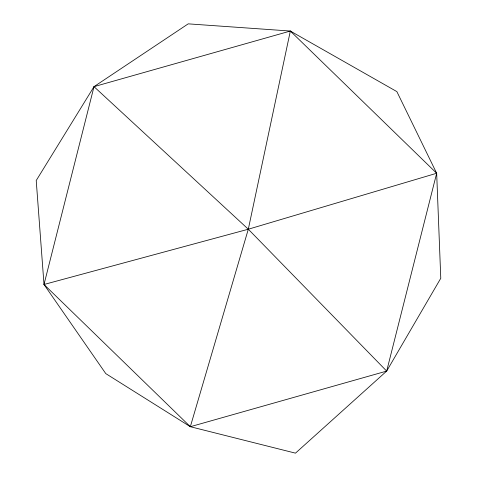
<?xml version="1.0" encoding="UTF-8"?>
<svg xmlns="http://www.w3.org/2000/svg" width="477" height="477" viewBox="0 0 477 477"><rect width="100%" height="100%" fill="white"/><g stroke="black" fill="none" stroke-linecap="round" stroke-linejoin="round"><path stroke-width="0.72" d="M290.338 31.041L248.308 229.222L190.335 426.706L295.478 453.15L386.668 371.094L440.778 278.276L436.67 173.258L396.864 91.608L290.338 31.041L188.218 23.85L94.005 86.653L36.222 180.521L44.003 284.489L105.781 373.61L190.335 426.706L386.668 371.094L436.67 173.258L290.338 31.041L94.005 86.653L44.003 284.489L190.335 426.706M436.67 173.258L248.308 229.222L44.003 284.489M94.005 86.653L248.308 229.222L386.668 371.094"/></g></svg>
